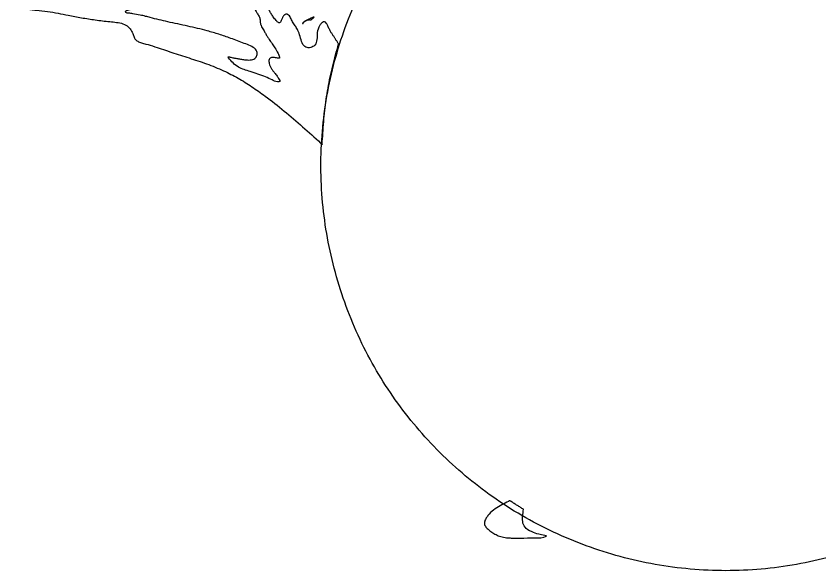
# Model space of a CAD drawing. Extents: x 10 to 124, y 24 to 139.
# Drawn here: x 9.5 to 74.4, y 24.1 to 68.9 of the extents above; entities that cross this region are included whole.
import ezdxf

# ---------------------------------------------------------------- set-up
doc = ezdxf.new("R2010")
doc.units = 0
doc.layers.add('Layer_1', color=7, linetype='CONTINUOUS')

msp = doc.modelspace()

# ---------------------------------------------------------------- linework, layer by layer
at = {"layer": 'Layer_1', "color": 7}
for p, q in [((33.579302, 68.810639), (33.579302, 68.810631)), ((32.77566, 68.410609), (32.77566, 68.410609)), ((33.097747, 68.590799), (33.097747, 68.590799)), ((49.373787, 29.779323), (49.37381, 29.779342)), ((47.999864, 27.185517), (47.999018, 27.18467))]:
    msp.add_line(p, q, dxfattribs=at)
for points, knots in [([(99.506021, 56.323468), (99.180216, 54.417806), (98.533767, 50.636675), (97.173937, 45.083105), (95.019562, 39.862527), (91.769451, 35.282624), (87.721229, 31.404768), (83.001002, 28.222148), (77.771355, 25.855966), (72.186004, 24.409758), (66.444148, 23.956287), (60.710025, 24.540232), (55.156559, 26.105721), (50.003344, 28.582855), (45.417196, 31.894182), (41.49832, 35.888618), (38.275772, 40.534051), (35.895209, 45.728516), (34.433683, 51.310627), (33.959048, 57.064166), (34.520387, 62.809894), (36.065918, 68.369332), (38.524536, 73.52731), (41.816767, 78.123623), (45.79543, 82.058512), (50.430988, 85.300309), (55.620969, 87.699455), (61.197409, 89.181026), (66.939685, 89.67844), (72.674051, 89.138437), (78.23696, 87.608174), (83.430334, 85.163405), (88.102033, 81.909969), (92.091323, 77.971511), (95.272006, 73.343119), (97.347414, 68.090648), (98.623346, 62.517202), (99.212707, 58.726752), (99.509741, 56.816392)], [0, 0, 0, 0, 5.799414, 11.506938, 17.124809, 22.627908, 28.224441, 33.85777, 39.627094, 45.36086, 51.081218, 56.814782, 62.56135, 68.306693, 73.877466, 79.447207, 85.015319, 90.755151, 96.499067, 102.241271, 107.983473, 113.727389, 119.46722, 125.035334, 130.605076, 136.175849, 141.92119, 147.667758, 153.401322, 159.12168, 164.855447, 170.62477, 176.2581, 181.854634, 187.357735, 192.975606, 198.683132, 204.48255, 204.48255, 204.48255, 204.48255]), ([(9.528061, 73.124815), (9.528885, 72.98515), (9.530524, 72.707517), (9.538834, 72.295274), (9.557012, 71.928373), (9.586539, 71.603423), (9.619995, 71.309761), (9.64924, 71.065902), (9.671788, 70.877273), (9.703576, 70.755776), (9.767437, 70.678859), (9.829348, 70.65034), (9.8693, 70.632745), (9.910045, 70.606779), (9.937727, 70.559844), (9.949171, 70.501489), (9.950229, 70.43359), (9.941055, 70.360174), (9.925107, 70.282954), (9.906731, 70.176317), (9.913173, 70.034844), (9.959871, 69.87015), (10.072116, 69.658987), (10.341426, 69.469271), (10.736228, 69.392413), (11.316558, 69.350776), (12.048305, 69.265035), (12.907873, 69.116016), (13.820475, 68.934264), (14.821151, 68.7447), (15.937534, 68.564097), (16.882011, 68.451003), (17.631859, 68.387665), (18.151981, 68.287956), (18.5271, 68.088165), (18.734652, 67.858735), (18.851806, 67.677936), (18.935678, 67.497416), (18.993074, 67.328174), (19.044605, 67.182372), (19.135631, 66.999445), (19.346697, 66.827928), (19.656905, 66.714306), (20.127096, 66.59641), (20.719531, 66.4236), (21.419102, 66.188506), (22.333692, 65.870249), (23.498794, 65.502364), (24.905196, 65.040494), (26.23748, 64.515303), (27.456046, 63.884331), (28.569216, 63.192289), (29.814216, 62.3109), (31.180857, 61.231906), (32.66212, 59.954092), (33.632434, 59.074488), (34.122928, 58.627985), (34.135416, 58.616549), (34.148413, 58.604539), (34.161876, 58.591915), (34.175829, 58.578702), (34.189659, 58.565628), (34.203391, 58.552713), (34.217031, 58.539963), (34.22613, 58.531466), (34.23068, 58.527218)], [0, 0, 0, 0, 0.418999, 0.832909, 1.236912, 1.52073, 1.8116, 2.123648, 2.257318, 2.38194, 2.496394, 2.540634, 2.585332, 2.62782, 2.683049, 2.74279, 2.804833, 2.886075, 2.964159, 3.041466, 3.210242, 3.383266, 3.551912, 3.919231, 4.319435, 4.747501, 5.666321, 6.527209, 7.364271, 8.457853, 9.58248, 10.756356, 11.310313, 11.84008, 12.338235, 12.547248, 12.762561, 12.982408, 13.142434, 13.298417, 13.446701, 13.74983, 14.082112, 14.433754, 15.203991, 15.932623, 16.647638, 18.109055, 19.597671, 21.088443, 22.399267, 23.708405, 25.017775, 26.973621, 28.929547, 30.885541, 30.902477, 30.919407, 30.93634, 30.955563, 30.974776, 30.993989, 31.012657, 31.031329, 31.050004, 31.050004, 31.050004, 31.050004]), ([(35.548768, 66.630786), (35.510366, 66.696659), (35.434089, 66.827504), (35.318268, 67.019962), (35.196654, 67.209507), (35.063735, 67.395689), (34.927368, 67.596686), (34.802286, 67.827339), (34.696217, 68.079674), (34.600537, 68.299145), (34.42862, 68.467181), (34.223124, 68.370421), (34.078086, 68.204731), (33.885005, 67.8875), (33.803013, 67.413393), (33.834785, 66.891399), (33.658658, 66.494623), (33.399102, 66.371479), (33.211503, 66.325997), (32.930497, 66.321304), (32.61909, 66.617121), (32.488641, 67.103026), (32.359434, 67.574128), (32.152732, 67.955515), (31.937906, 68.258235), (31.778524, 68.524439), (31.682044, 68.753627), (31.596589, 68.913285), (31.487433, 69.003379), (31.398249, 69.029042), (31.344765, 69.034478), (31.285228, 69.027352), (31.225124, 68.997854), (31.170203, 68.949948), (31.117898, 68.889061), (31.066708, 68.818605), (31.018723, 68.734991), (30.972729, 68.633529), (30.927521, 68.517531), (30.879507, 68.408983), (30.797743, 68.322548), (30.688672, 68.358266), (30.603204, 68.433071), (30.459407, 68.583903), (30.289115, 68.797995), (30.112888, 69.07574), (29.934096, 69.384782), (29.70751, 69.725397), (29.433876, 70.110222), (29.203154, 70.435722), (29.026835, 70.696056), (28.878584, 70.863603), (28.706648, 70.957688), (28.545084, 70.977867), (28.412763, 70.960827), (28.307548, 70.905219), (28.245614, 70.8262), (28.211645, 70.747747), (28.190684, 70.643601), (28.202559, 70.515452), (28.254482, 70.375845), (28.338417, 70.21477), (28.441542, 70.029004), (28.563417, 69.82034), (28.681699, 69.62196), (28.794885, 69.430301), (28.905073, 69.244683), (29.007293, 69.075743), (29.101077, 68.924758), (29.173452, 68.78637), (29.211986, 68.666319), (29.223224, 68.572097), (29.227319, 68.506381), (29.231489, 68.435685), (29.240112, 68.360678), (29.254353, 68.28208), (29.283312, 68.168045), (29.341314, 68.022375), (29.435082, 67.850387), (29.552497, 67.659232), (29.680954, 67.443694), (29.820988, 67.209804), (29.986066, 66.945121), (30.193102, 66.652535), (30.440905, 66.290332), (30.620614, 65.977852), (30.740347, 65.72858), (30.791641, 65.614075), (30.798166, 65.481569), (30.666144, 65.479064), (30.547658, 65.511481), (30.389083, 65.545814), (30.23022, 65.553157), (30.085913, 65.523642), (29.968457, 65.437765), (29.92739, 65.288966), (29.939769, 65.126216), (29.987588, 64.933405), (30.077934, 64.728172), (30.225755, 64.519335), (30.40424, 64.30053), (30.597763, 64.044198), (30.73063, 63.839886), (30.886047, 63.553972), (30.484181, 63.565283), (30.177406, 63.760266), (29.428659, 64.075745), (28.528237, 64.378972), (27.41075, 64.70605), (26.886565, 65.227047), (26.665348, 65.540195), (26.654969, 65.557889), (26.640567, 65.583173), (26.697679, 65.61188), (26.764806, 65.580447), (26.884016, 65.556466), (27.015329, 65.520715), (27.153699, 65.49533), (27.330922, 65.467613), (27.570378, 65.424039), (27.884089, 65.372813), (28.174774, 65.341977), (28.426284, 65.335419), (28.62872, 65.363263), (28.79387, 65.44745), (28.901471, 65.572066), (28.967834, 65.700692), (29.030453, 65.922115), (28.866081, 66.27018), (28.431515, 66.490752), (27.751343, 66.758325), (26.899133, 67.073589), (25.908505, 67.418754), (24.755471, 67.757501), (23.376031, 68.076881), (21.837354, 68.405504), (20.699165, 68.662712), (19.961173, 68.870009), (19.49148, 68.984129), (19.037978, 69.043292), (18.651833, 69.126833), (18.42926, 69.10598), (18.311889, 69.253074), (18.384669, 69.294437), (18.43523, 69.324349), (18.555273, 69.376807), (18.732315, 69.424008), (18.964634, 69.465633), (19.155839, 69.553074), (19.288149, 69.682355), (19.372848, 69.811873), (19.409781, 69.964546), (19.339057, 70.109823), (19.212014, 70.218309), (18.948303, 70.381089), (18.543823, 70.547067), (18.002716, 70.644803), (17.361094, 70.703624), (16.610174, 70.81785), (15.747555, 70.978218), (14.869926, 71.138939), (13.978125, 71.266299), (13.076762, 71.370207), (12.476029, 71.431204), (12.17594, 71.461674)], [0, 0, 0, 0, 0.228745, 0.454359, 0.673852, 0.904079, 1.140723, 1.401683, 1.691215, 1.95458, 2.141834, 2.31382, 2.549258, 2.814105, 3.413066, 3.949186, 4.397485, 4.588324, 4.789438, 4.978221, 5.405569, 5.932402, 6.486859, 6.864272, 7.22591, 7.601414, 7.790887, 7.972117, 8.141372, 8.19488, 8.248835, 8.301748, 8.37263, 8.445714, 8.519177, 8.613082, 8.70661, 8.807719, 8.947537, 9.077248, 9.173174, 9.261917, 9.382344, 9.519225, 9.883966, 10.202257, 10.504804, 10.955092, 11.428643, 11.921599, 12.151709, 12.372291, 12.58722, 12.7213, 12.855022, 12.982516, 13.066037, 13.15151, 13.236947, 13.382396, 13.530307, 13.681402, 13.927072, 14.167702, 14.406303, 14.619974, 14.83546, 15.053873, 15.212357, 15.36861, 15.521608, 15.586898, 15.65286, 15.719149, 15.799329, 15.879194, 15.95861, 16.151979, 16.347388, 16.545767, 16.824954, 17.100111, 17.363645, 17.760406, 18.17563, 18.677658, 18.847939, 18.99184, 19.079183, 19.167125, 19.310343, 19.476639, 19.642833, 19.786755, 19.91126, 20.056918, 20.224936, 20.399495, 20.650387, 20.89284, 21.162799, 21.505814, 21.818745, 22.008852, 22.208272, 22.672344, 23.243446, 24.561018, 25.578972, 26.670785, 26.695713, 26.718008, 26.735127, 26.771903, 26.85561, 26.96039, 27.133089, 27.265007, 27.38182, 27.671351, 27.995049, 28.335316, 28.547392, 28.748975, 28.942673, 29.087735, 29.23546, 29.375391, 29.764719, 30.251569, 30.80754, 31.967269, 32.972385, 33.955443, 35.570502, 37.218446, 38.676756, 39.068812, 39.518633, 40.124221, 40.443529, 40.693449, 40.79132, 40.841452, 40.906472, 40.977595, 41.228529, 41.457058, 41.684612, 41.845815, 42.005324, 42.146823, 42.293126, 42.46147, 42.644249, 43.221769, 43.758803, 44.288249, 45.154819, 46.0358, 46.920733, 47.831139, 48.737702, 49.642594, 49.642594, 49.642594, 49.642594]), ([(33.579302, 68.810631), (33.573387, 68.809389), (33.561565, 68.806908), (33.543919, 68.802877), (33.517262, 68.795785), (33.482373, 68.782785), (33.440128, 68.762802), (33.389928, 68.737025), (33.330417, 68.708327), (33.261536, 68.676054), (33.211866, 68.652166), (33.181395, 68.63688), (33.17026, 68.631114), (33.159864, 68.625449), (33.150126, 68.619687), (33.140251, 68.613896), (33.129149, 68.607815), (33.116195, 68.601588), (33.107502, 68.596885), (33.093716, 68.590079), (33.115554, 68.586812), (33.132105, 68.591866), (33.162235, 68.59404), (33.188832, 68.595029), (33.212491, 68.59222), (33.234627, 68.587445), (33.257995, 68.5821), (33.283343, 68.576211), (33.300674, 68.572149), (33.30947, 68.570087)], [0, 0, 0, 0, 0.018133, 0.036237, 0.054298, 0.100855, 0.147644, 0.194452, 0.270142, 0.345831, 0.422658, 0.435477, 0.448099, 0.460278, 0.470978, 0.482072, 0.494508, 0.509447, 0.522941, 0.530978, 0.539676, 0.565752, 0.596805, 0.624449, 0.646841, 0.667764, 0.69244, 0.718737, 0.74584, 0.74584, 0.74584, 0.74584]), ([(33.30947, 68.570084), (33.326689, 68.584626), (33.361206, 68.613777), (33.413872, 68.656863), (33.460802, 68.692878), (33.501512, 68.721891), (33.53307, 68.747195), (33.554299, 68.770158), (33.566392, 68.788351), (33.572979, 68.799394), (33.577199, 68.806885), (33.579314, 68.810639)], [0, 0, 0, 0, 0.067615, 0.135537, 0.204121, 0.245032, 0.285499, 0.325345, 0.338122, 0.350988, 0.363914, 0.363914, 0.363914, 0.363914]), ([(32.77566, 68.410609), (32.768312, 68.405724), (32.753671, 68.395992), (32.732019, 68.381223), (32.712959, 68.367497), (32.696403, 68.354703), (32.681936, 68.342749), (32.669861, 68.332127), (32.660196, 68.323226), (32.653942, 68.315547), (32.650884, 68.305819), (32.653071, 68.295493), (32.657909, 68.2869), (32.666078, 68.2774), (32.684084, 68.283611), (32.693578, 68.303439), (32.708733, 68.330351), (32.72739, 68.360326), (32.751586, 68.38799), (32.767906, 68.403321), (32.775652, 68.410597)], [0, 0, 0, 0, 0.026471, 0.052742, 0.078624, 0.096922, 0.115501, 0.134918, 0.145151, 0.154938, 0.16431, 0.174674, 0.185373, 0.194468, 0.20896, 0.231893, 0.259299, 0.302052, 0.337339, 0.369215, 0.369215, 0.369215, 0.369215]), ([(33.097747, 68.590799), (33.081968, 68.587272), (33.05088, 68.580322), (33.005689, 68.568811), (32.964802, 68.555607), (32.927821, 68.538984), (32.892297, 68.516686), (32.856399, 68.488929), (32.818305, 68.455007), (32.796572, 68.436726), (32.768184, 68.404515), (32.803832, 68.424993), (32.825848, 68.440045), (32.866268, 68.466275), (32.903903, 68.489059), (32.940886, 68.508982), (32.97707, 68.527265), (33.015056, 68.54699), (33.055875, 68.568537), (33.083666, 68.583313), (33.097747, 68.590799)], [0, 0, 0, 0, 0.048504, 0.095562, 0.139876, 0.177196, 0.21701, 0.26482, 0.315836, 0.359545, 0.377906, 0.396114, 0.436499, 0.483392, 0.531085, 0.571074, 0.60879, 0.652852, 0.699433, 0.747274, 0.747274, 0.747274, 0.747274]), ([(34.23068, 58.527218), (34.249122, 58.83164), (34.286001, 59.440404), (34.351541, 60.352822), (34.437509, 61.263361), (34.554017, 62.170424), (34.70081, 63.072912), (34.877779, 63.970141), (35.084816, 64.860987), (35.311823, 65.747142), (35.469779, 66.336212), (35.548768, 66.630786)], [0, 0, 0, 0, 0.914939, 1.829636, 2.744198, 3.658314, 4.572631, 5.486747, 6.401309, 7.316007, 8.230945, 8.230945, 8.230945, 8.230945]), ([(49.37381, 29.779342), (49.369614, 29.777056), (49.361223, 29.772485), (49.348624, 29.765651), (49.335821, 29.758775), (49.322805, 29.751873), (49.309607, 29.744877), (49.296683, 29.737979), (49.284056, 29.731136), (49.271718, 29.724381), (49.085693, 29.622324), (48.719579, 29.437811), (48.18259, 29.127282), (47.781547, 28.783723), (47.513041, 28.45554), (47.363559, 28.19832), (47.2997, 27.905166), (47.442726, 27.622132), (47.697761, 27.398125), (47.89547, 27.25898), (47.999864, 27.185508)], [0, 0, 0, 0, 0.014334, 0.028667, 0.042998, 0.057931, 0.072865, 0.087811, 0.101881, 0.115951, 0.130009, 0.738423, 1.346182, 1.9868, 2.309365, 2.613636, 2.877547, 3.167644, 3.50985, 3.892688, 3.892688, 3.892688, 3.892688]), ([(50.484656, 29.080636), (50.443099, 29.105852), (50.359986, 29.156282), (50.235451, 29.232149), (50.111188, 29.308458), (49.987339, 29.385435), (49.863902, 29.463071), (49.740882, 29.541368), (49.618281, 29.62032), (49.495963, 29.699712), (49.414513, 29.752785), (49.373787, 29.779323)], [0, 0, 0, 0, 0.145826, 0.291649, 0.437473, 0.583293, 0.729114, 0.874936, 1.020759, 1.166583, 1.312408, 1.312408, 1.312408, 1.312408]), ([(50.2405, 26.746732), (50.614694, 26.768745), (51.263549, 26.806915), (51.851018, 26.747514), (52.493812, 26.942775), (51.715786, 27.040994), (51.32078, 27.196049), (50.677652, 27.452697), (50.394555, 27.977864), (50.396238, 28.524133), (50.454263, 28.889344), (50.484656, 29.080636)], [0, 0, 0, 0, 1.081465, 1.875269, 2.104617, 2.511153, 3.200246, 3.87575, 4.371221, 4.900609, 5.482881, 5.482881, 5.482881, 5.482881]), ([(47.998942, 27.184594), (48.057624, 27.150555), (48.174666, 27.082664), (48.353568, 26.987944), (48.548038, 26.903884), (48.761576, 26.842599), (48.990572, 26.801644), (49.258072, 26.772717), (49.562109, 26.75452), (49.901595, 26.74734), (50.127586, 26.746934), (50.2405, 26.746732)], [0, 0, 0, 0, 0.203512, 0.405909, 0.607012, 0.837903, 1.070546, 1.30414, 1.644722, 1.98395, 2.322692, 2.322692, 2.322692, 2.322692])]:
    msp.add_open_spline(points, degree=3, knots=knots, dxfattribs=at)

doc.saveas('drawing.dxf')
